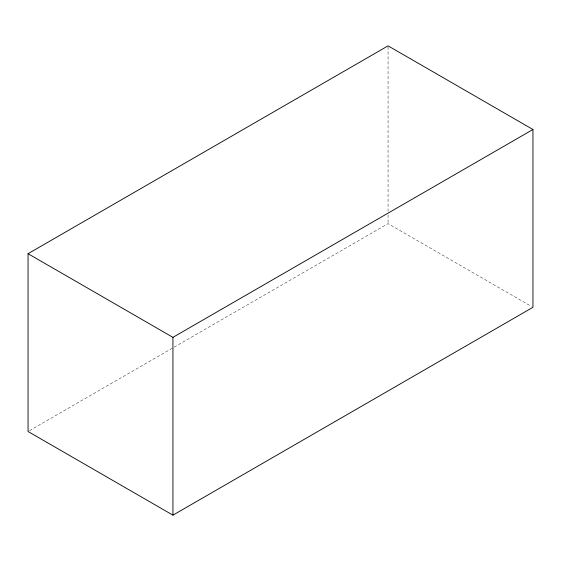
<?xml version="1.0" encoding="UTF-8"?>
<svg xmlns="http://www.w3.org/2000/svg" width="561" height="561" viewBox="0 0 561 561"><rect width="100%" height="100%" fill="white"/><g stroke="black" fill="none" stroke-linecap="round" stroke-linejoin="round"><path stroke-width="0.42" stroke-dasharray="2.81 2.1" d="M29.565 430.624L388.065 223.65L531.435 306.425M388.065 46.724L388.065 211.385M388.065 214.891L388.065 223.65"/><path stroke-width="0.84" d="M28.05 253.705L388.065 45.848L532.95 129.5L532.95 307.295L172.935 515.152L28.05 431.5L28.05 253.705L172.935 337.35L532.95 129.5M172.935 337.35L172.935 515.152"/></g></svg>
